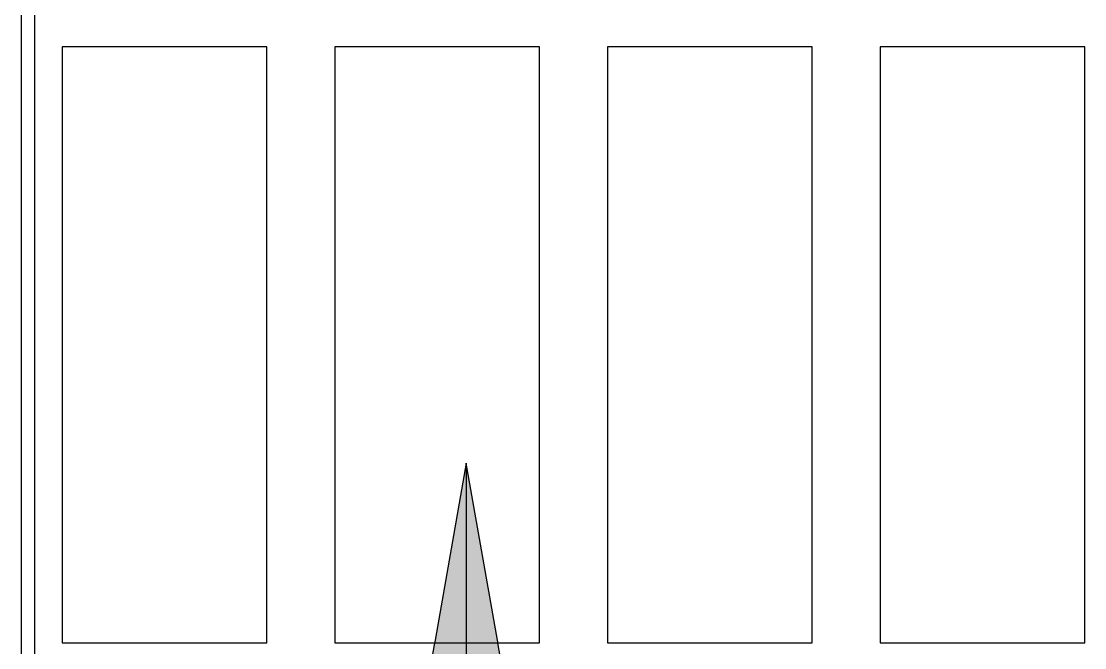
# Model space of a CAD drawing. Header units: millimetres. Extents: x -794334 to -714814, y -17806 to 22403.
# Drawn here: x -784691 to -783131, y -3679 to -2759 of the extents above; entities that cross this region are included whole.
import ezdxf
from ezdxf.xclip import XClip

# ---------------------------------------------------------------- set-up
doc = ezdxf.new("R2010")
doc.units = ezdxf.units.MM
doc.header["$XCLIPFRAME"] = 0
doc.layers.add('000 - WIPEOUT', color=250, linetype='Continuous')
doc.layers.add('A11_ALU.SOLID SHEET', color=2, linetype='Continuous')
doc.layers.add('A-ANNO-NOTE', color=3, linetype='Continuous', lineweight=25)

# ---------------------------------------------------------------- blocks, each defined once
blk = doc.blocks.new('*U1241')
blk.add_lwpolyline([(0, -10), (10115, -10), (10115, 10), (0, 10)], close=True)
blk = doc.blocks.new('*U1240')
at = {"color": 3}
for points in [[(-437.5, 20550), (437.5, 20550), (437.5, 20250), (-437.5, 20250)], [(-437.5, 20150), (437.5, 20150), (437.5, 19850), (-437.5, 19850)], [(-437.5, 19750), (437.5, 19750), (437.5, 19450), (-437.5, 19450)], [(-437.5, 19350), (437.5, 19350), (437.5, 19050), (-437.5, 19050)]]:
    blk.add_wipeout(points, dxfattribs=at).dxf.layer = '000 - WIPEOUT'
at = {"layer": 'A11_ALU.SOLID SHEET', "color": 0, "linetype": 'ByBlock'}
for points in [[(-437.5, 20250), (437.5, 20250), (437.5, 20550), (-437.5, 20550)], [(-437.5, 19850), (437.5, 19850), (437.5, 20150), (-437.5, 20150)], [(-437.5, 19450), (437.5, 19450), (437.5, 19750), (-437.5, 19750)], [(-437.5, 19050), (437.5, 19050), (437.5, 19350), (-437.5, 19350)]]:
    blk.add_lwpolyline(points, close=True, dxfattribs=at)
blk = doc.blocks.new('*U1630')
at = {"rotation": 270}
blk.add_blockref('*U1241', (-40000, 2515), dxfattribs=at)
at = {"layer": 'A11_ALU.SOLID SHEET', "color": 0, "linetype": 'ByBlock', "rotation": 90}
blk.add_blockref('*U1240', (-19400, -6813), dxfattribs=at)

msp = doc.modelspace()

# ---------------------------------------------------------------- block references
at = {"layer": 'A11_ALU.SOLID SHEET'}
ref = msp.add_blockref('*U1630', (-744681.2, 3579), dxfattribs=at)
XClip(ref).set_block_clipping_path([(-45802.4668593339, -9620.0029952967), (23702.8690583039, 10334.9999958097)])

# ---------------------------------------------------------------- next in the draw order: hatches: boundary and pattern name
at = {"layer": 'A-ANNO-NOTE'}
msp.add_hatch(color=256, dxfattribs=at).paths.add_polyline_path([(-784038.5, -3407.7), (-784091.4, -3707.7), (-783985.6, -3707.7)])

# ---------------------------------------------------------------- next in the draw order: linework, layer by layer
for p, q in [((-784038.5, -3407.7), (-784091.4, -3707.7)), ((-783985.6, -3707.7), (-784038.5, -3407.7)), ((-784038.5, -3407.7), (-784038.5, -11205.2))]:
    msp.add_line(p, q, dxfattribs=at)

doc.saveas('drawing.dxf')
